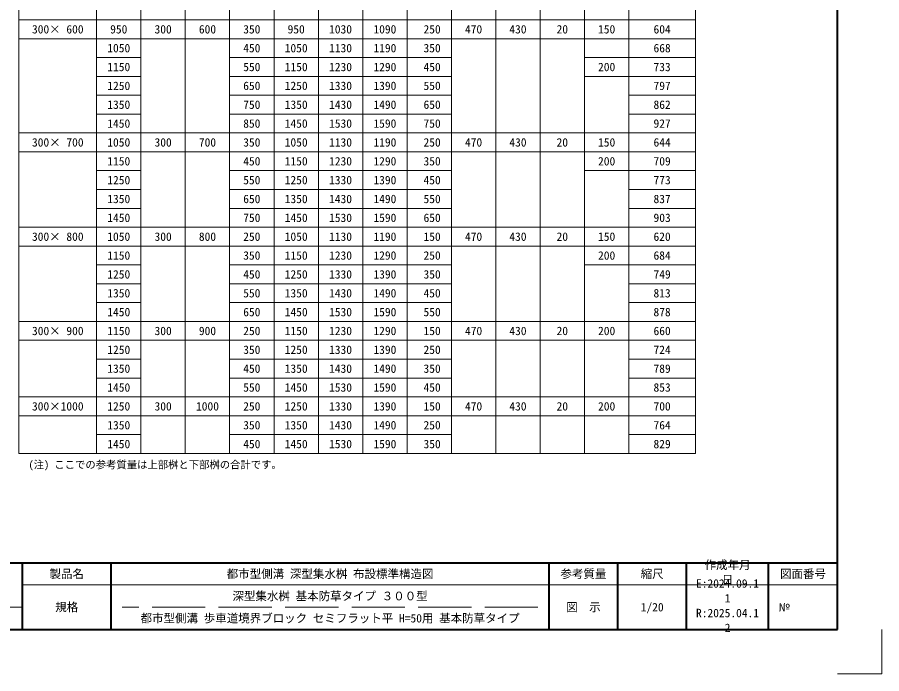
# Model space of a CAD drawing. Units: millimetres at full size; details may follow other scales. Extents: x 77586 to 117720, y -503 to 5664.
# Drawn here: x 113822 to 117720, y -503 to 2456 of the extents above; entities that cross this region are included whole.
import ezdxf
from ezdxf.enums import TextEntityAlignment as Align

# ---------------------------------------------------------------- set-up
doc = ezdxf.new("R2010")
doc.units = ezdxf.units.MM
doc.header["$LTSCALE"] = 40
doc.linetypes.add('CHAIN_DOUBLE_DASH', pattern=[23.5, 12, -1.5, 3.5, -1.5, 3.5, -1.5])
doc.linetypes.add('DASHED', pattern=[7.5, 6, -1.5])
for name, color, linetype, lineweight in [('Defpoints_3', 8, 'Continuous', 0), ('図枠', 7, 'Continuous', 5), ('寸法・材料表', 7, 'Continuous', 13), ('補助線', 8, 'CHAIN_DOUBLE_DASH', 5)]:
    doc.layers.add(name, color=color, linetype=linetype, lineweight=lineweight)
doc.styles.add('ＭＳ ゴシック', font='')
doc.styles.get('ＭＳ ゴシック').set_extended_font_data('MS Gothic')

msp = doc.modelspace()

# ---------------------------------------------------------------- linework, layer by layer
at = {"layer": 'Defpoints_3'}
for p, q in [((113829.75, 2359.86), (114179.75, 2359.86)), ((114379.75, 2359.86), (114779.75, 2359.86)), ((115779.75, 2359.86), (116579.75, 2359.86)), ((116379.75, 2189.86), (116579.75, 2189.86)), ((113829.75, 1849.86), (114179.75, 1849.86)), ((114379.75, 1849.86), (114779.75, 1849.86)), ((115779.75, 1849.86), (116379.75, 1849.86)), ((116379.75, 1764.86), (116579.75, 1764.86)), ((113829.75, 1424.86), (114179.75, 1424.86)), ((114379.75, 1424.86), (114779.75, 1424.86)), ((115779.75, 1424.86), (116379.75, 1424.86)), ((116379.75, 1339.86), (116579.75, 1339.86)), ((113829.75, 999.86), (114179.75, 999.86)), ((114379.75, 999.86), (114779.75, 999.86)), ((115779.75, 999.86), (116579.75, 999.86)), ((113829.75, 659.86), (114179.75, 659.86)), ((114379.75, 659.86), (114779.75, 659.86)), ((115779.75, 659.86), (116579.75, 659.86))]:
    msp.add_line(p, q, dxfattribs=at)
at = {"layer": 'Defpoints_3', "color": 7, "lineweight": 13}
for p in [(117720.08, -303.21), (117520.08, -503.21)]:
    msp.add_line(p, (117720.08, -503.21), dxfattribs=at)
at = {"layer": '図枠', "lineweight": 40}
for p, q in [((117520.08, -303.21), (117520.08, 5236.79)), ((109720.08, -3.21), (117520.08, -3.21)), ((113845.08, -303.21), (113845.08, -3.21)), ((114245.08, -303.21), (114245.08, -3.21)), ((116220.08, -303.21), (116220.08, -3.21)), ((116530.08, -303.21), (116530.08, -3.21)), ((116840.08, -303.21), (116840.08, -3.21)), ((117210.08, -303.21), (117210.08, -3.21)), ((109720.08, -303.21), (117520.08, -303.21))]:
    msp.add_line(p, q, dxfattribs=at)
at = {"layer": '図枠', "lineweight": 13}
msp.add_line((117520.08, -103.21), (113845.08, -103.21), dxfattribs=at)
at = {"layer": '図枠', "linetype": 'DASHED', "lineweight": 9}
msp.add_line((116170.08, -203.21), (114295.08, -203.21), dxfattribs=at)
at = {"layer": '寸法・材料表'}
for p, q in [((113829.75, 4654.86), (113829.75, 489.86)), ((114379.75, 4654.86), (114379.75, 489.86)), ((116579.75, 4654.86), (116579.75, 489.86)), ((116879.75, 4654.86), (116879.75, 489.86)), ((114179.75, 4569.86), (114179.75, 489.86)), ((114579.75, 4569.86), (114579.75, 489.86)), ((114779.75, 4569.86), (114779.75, 489.86)), ((114979.75, 4569.86), (114979.75, 489.86)), ((115179.75, 4569.86), (115179.75, 489.86)), ((115379.75, 4569.86), (115379.75, 489.86)), ((115579.75, 4569.86), (115579.75, 489.86)), ((115779.75, 4569.86), (115779.75, 489.86)), ((115979.75, 4569.86), (115979.75, 489.86)), ((116179.75, 4569.86), (116179.75, 489.86)), ((116379.75, 4569.86), (116379.75, 489.86)), ((113829.75, 2444.86), (116879.75, 2444.86)), ((114179.75, 2359.86), (114379.75, 2359.86)), ((114779.75, 2359.86), (115779.75, 2359.86)), ((116579.75, 2359.86), (116879.75, 2359.86)), ((114179.75, 2274.86), (114379.75, 2274.86)), ((114779.75, 2274.86), (115779.75, 2274.86)), ((116379.75, 2274.86), (116879.75, 2274.86)), ((114179.75, 2189.86), (114379.75, 2189.86)), ((114779.75, 2189.86), (115779.75, 2189.86)), ((116579.75, 2189.86), (116879.75, 2189.86)), ((114179.75, 2104.86), (114379.75, 2104.86)), ((114779.75, 2104.86), (115779.75, 2104.86)), ((116579.75, 2104.86), (116879.75, 2104.86)), ((114179.75, 2019.86), (114379.75, 2019.86)), ((114779.75, 2019.86), (115779.75, 2019.86)), ((116579.75, 2019.86), (116879.75, 2019.86)), ((113829.75, 1934.86), (116879.75, 1934.86)), ((114179.75, 1849.86), (114379.75, 1849.86)), ((114779.75, 1849.86), (115779.75, 1849.86)), ((116379.75, 1849.86), (116879.75, 1849.86)), ((114179.75, 1764.86), (114379.75, 1764.86)), ((114779.75, 1764.86), (115779.75, 1764.86)), ((116579.75, 1764.86), (116879.75, 1764.86)), ((114179.75, 1679.86), (114379.75, 1679.86)), ((114779.75, 1679.86), (115779.75, 1679.86)), ((116579.75, 1679.86), (116879.75, 1679.86)), ((114179.75, 1594.86), (114379.75, 1594.86)), ((114779.75, 1594.86), (115779.75, 1594.86)), ((116579.75, 1594.86), (116879.75, 1594.86)), ((113829.75, 1509.86), (116879.75, 1509.86)), ((114179.75, 1424.86), (114379.75, 1424.86)), ((114779.75, 1424.86), (115779.75, 1424.86)), ((116379.75, 1424.86), (116879.75, 1424.86)), ((114179.75, 1339.86), (114379.75, 1339.86)), ((114779.75, 1339.86), (115779.75, 1339.86)), ((116579.75, 1339.86), (116879.75, 1339.86)), ((114179.75, 1254.86), (114379.75, 1254.86)), ((114779.75, 1254.86), (115779.75, 1254.86)), ((116579.75, 1254.86), (116879.75, 1254.86)), ((114179.75, 1169.86), (114379.75, 1169.86)), ((114779.75, 1169.86), (115779.75, 1169.86)), ((116579.75, 1169.86), (116879.75, 1169.86)), ((113829.75, 1084.86), (116879.75, 1084.86)), ((114179.75, 999.86), (114379.75, 999.86)), ((114779.75, 999.86), (115779.75, 999.86)), ((116579.75, 999.86), (116879.75, 999.86)), ((114179.75, 914.86), (114379.75, 914.86)), ((114779.75, 914.86), (115779.75, 914.86)), ((116579.75, 914.86), (116879.75, 914.86)), ((114179.75, 829.86), (114379.75, 829.86)), ((114779.75, 829.86), (115779.75, 829.86)), ((116579.75, 829.86), (116879.75, 829.86)), ((113829.75, 744.86), (116879.75, 744.86)), ((114179.75, 659.86), (114379.75, 659.86)), ((114779.75, 659.86), (115779.75, 659.86)), ((116579.75, 659.86), (116879.75, 659.86)), ((114179.75, 574.86), (114379.75, 574.86)), ((114779.75, 574.86), (115779.75, 574.86)), ((116579.75, 574.86), (116879.75, 574.86)), ((113829.75, 489.86), (116879.75, 489.86))]:
    msp.add_line(p, q, dxfattribs=at)
at = {"layer": '補助線', "linetype": 'Continuous', "lineweight": 13}
msp.add_line((112845.08, -203.21), (113845.08, -203.21), dxfattribs=at)

# ---------------------------------------------------------------- texts
at = {"layer": '図枠', "style": 'ＭＳ ゴシック'}
for s, p in [('作成年月', (116921.48, 6.02)), ('E:2024.09.1', (116882.63, -77.31)), ('日', (116999.18, -60.64)), ('1', (117012.13, -143.98)), ('R:2025.04.1', (116882.63, -210.64)), ('2', (117012.13, -277.31))]:
    msp.add_text(s, height=37.98, dxfattribs=at).set_placement(p, align=Align.TOP_LEFT)
for s, p in [('製品名', (114045.08, -53.21)), ('都市型側溝 深型集水桝 布設標準構造図', (115232.58, -53.21)), ('参考質量', (116375.08, -53.21)), ('縮尺', (116685.08, -53.21)), ('図面番号', (117365.08, -53.21)), ('深型集水桝 基本防草タイプ ３００型', (115232.58, -153.21)), ('規格', (114045.08, -203.21)), ('図\u3000示', (116375.08, -203.21)), ('1/20', (116685.08, -203.21)), ('都市型側溝 歩車道境界ブロック セミフラット平 H=50用 基本防草タイプ', (115232.58, -253.21))]:
    msp.add_text(s, height=37.98, dxfattribs=at).set_placement(p, align=Align.MIDDLE_CENTER)
msp.add_text('№', height=37.98, dxfattribs=at).set_placement((117254.43, -203.21), align=Align.MIDDLE_LEFT)
at = {"layer": '寸法・材料表', "style": 'ＭＳ ゴシック'}
for s, p in [('300× 600', (114004.75, 2402.36)), ('950', (114279.75, 2402.36)), ('300', (114479.75, 2402.36)), ('600', (114679.75, 2402.36)), ('350', (114879.75, 2402.36)), ('950', (115079.75, 2402.36)), ('1030', (115279.75, 2402.36)), ('1090', (115479.75, 2402.36)), (' 250', (115679.75, 2402.36)), ('470', (115879.75, 2402.36)), ('430', (116079.75, 2402.36)), ('20', (116279.75, 2402.36)), ('150', (116479.75, 2402.36)), ('604', (116729.75, 2402.36)), ('1050', (114279.75, 2317.36)), ('450', (114879.75, 2317.36)), ('1050', (115079.75, 2317.36)), ('1130', (115279.75, 2317.36)), ('1190', (115479.75, 2317.36)), (' 350', (115679.75, 2317.36)), ('668', (116729.75, 2317.36)), ('1150', (114279.75, 2232.36)), ('550', (114879.75, 2232.36)), ('1150', (115079.75, 2232.36)), ('1230', (115279.75, 2232.36)), ('1290', (115479.75, 2232.36)), (' 450', (115679.75, 2232.36)), ('200', (116479.75, 2232.36)), ('733', (116729.75, 2232.36)), ('1250', (114279.75, 2147.36)), ('650', (114879.75, 2147.36)), ('1250', (115079.75, 2147.36)), ('1330', (115279.75, 2147.36)), ('1390', (115479.75, 2147.36)), (' 550', (115679.75, 2147.36)), ('797', (116729.75, 2147.36)), ('1350', (114279.75, 2062.36)), ('750', (114879.75, 2062.36)), ('1350', (115079.75, 2062.36)), ('1430', (115279.75, 2062.36)), ('1490', (115479.75, 2062.36)), (' 650', (115679.75, 2062.36)), ('862', (116729.75, 2062.36)), ('1450', (114279.75, 1977.36)), ('850', (114879.75, 1977.36)), ('1450', (115079.75, 1977.36)), ('1530', (115279.75, 1977.36)), ('1590', (115479.75, 1977.36)), (' 750', (115679.75, 1977.36)), ('927', (116729.75, 1977.36)), ('300× 700', (114004.75, 1892.36)), ('1050', (114279.75, 1892.36)), ('300', (114479.75, 1892.36)), ('700', (114679.75, 1892.36)), ('350', (114879.75, 1892.36)), ('1050', (115079.75, 1892.36)), ('1130', (115279.75, 1892.36)), ('1190', (115479.75, 1892.36)), (' 250', (115679.75, 1892.36)), ('470', (115879.75, 1892.36)), ('430', (116079.75, 1892.36)), ('20', (116279.75, 1892.36)), ('150', (116479.75, 1892.36)), ('644', (116729.75, 1892.36)), ('1150', (114279.75, 1807.36)), ('450', (114879.75, 1807.36)), ('1150', (115079.75, 1807.36)), ('1230', (115279.75, 1807.36)), ('1290', (115479.75, 1807.36)), (' 350', (115679.75, 1807.36)), ('200', (116479.75, 1807.36)), ('709', (116729.75, 1807.36)), ('1250', (114279.75, 1722.36)), ('550', (114879.75, 1722.36)), ('1250', (115079.75, 1722.36)), ('1330', (115279.75, 1722.36)), ('1390', (115479.75, 1722.36)), (' 450', (115679.75, 1722.36)), ('773', (116729.75, 1722.36)), ('1350', (114279.75, 1637.36)), ('650', (114879.75, 1637.36)), ('1350', (115079.75, 1637.36)), ('1430', (115279.75, 1637.36)), ('1490', (115479.75, 1637.36)), (' 550', (115679.75, 1637.36)), ('837', (116729.75, 1637.36)), ('1450', (114279.75, 1552.36)), ('750', (114879.75, 1552.36)), ('1450', (115079.75, 1552.36)), ('1530', (115279.75, 1552.36)), ('1590', (115479.75, 1552.36)), (' 650', (115679.75, 1552.36)), ('903', (116729.75, 1552.36)), ('300× 800', (114004.75, 1467.36)), ('1050', (114279.75, 1467.36)), ('300', (114479.75, 1467.36)), ('800', (114679.75, 1467.36)), ('250', (114879.75, 1467.36)), ('1050', (115079.75, 1467.36)), ('1130', (115279.75, 1467.36)), ('1190', (115479.75, 1467.36)), (' 150', (115679.75, 1467.36)), ('470', (115879.75, 1467.36)), ('430', (116079.75, 1467.36)), ('20', (116279.75, 1467.36)), ('150', (116479.75, 1467.36)), ('620', (116729.75, 1467.36)), ('1150', (114279.75, 1382.36)), ('350', (114879.75, 1382.36)), ('1150', (115079.75, 1382.36)), ('1230', (115279.75, 1382.36)), ('1290', (115479.75, 1382.36)), (' 250', (115679.75, 1382.36)), ('200', (116479.75, 1382.36)), ('684', (116729.75, 1382.36)), ('1250', (114279.75, 1297.36)), ('450', (114879.75, 1297.36)), ('1250', (115079.75, 1297.36)), ('1330', (115279.75, 1297.36)), ('1390', (115479.75, 1297.36)), (' 350', (115679.75, 1297.36)), ('749', (116729.75, 1297.36)), ('1350', (114279.75, 1212.36)), ('550', (114879.75, 1212.36)), ('1350', (115079.75, 1212.36)), ('1430', (115279.75, 1212.36)), ('1490', (115479.75, 1212.36)), (' 450', (115679.75, 1212.36)), ('813', (116729.75, 1212.36)), ('1450', (114279.75, 1127.36)), ('650', (114879.75, 1127.36)), ('1450', (115079.75, 1127.36)), ('1530', (115279.75, 1127.36)), ('1590', (115479.75, 1127.36)), (' 550', (115679.75, 1127.36)), ('878', (116729.75, 1127.36)), ('300× 900', (114004.75, 1042.36)), ('1150', (114279.75, 1042.36)), ('300', (114479.75, 1042.36)), ('900', (114679.75, 1042.36)), ('250', (114879.75, 1042.36)), ('1150', (115079.75, 1042.36)), ('1230', (115279.75, 1042.36)), ('1290', (115479.75, 1042.36)), (' 150', (115679.75, 1042.36)), ('470', (115879.75, 1042.36)), ('430', (116079.75, 1042.36)), ('20', (116279.75, 1042.36)), ('200', (116479.75, 1042.36)), ('660', (116729.75, 1042.36)), ('1250', (114279.75, 957.36)), ('350', (114879.75, 957.36)), ('1250', (115079.75, 957.36)), ('1330', (115279.75, 957.36)), ('1390', (115479.75, 957.36)), (' 250', (115679.75, 957.36)), ('724', (116729.75, 957.36)), ('1350', (114279.75, 872.36)), ('450', (114879.75, 872.36)), ('1350', (115079.75, 872.36)), ('1430', (115279.75, 872.36)), ('1490', (115479.75, 872.36)), (' 350', (115679.75, 872.36)), ('789', (116729.75, 872.36)), ('1450', (114279.75, 787.36)), ('550', (114879.75, 787.36)), ('1450', (115079.75, 787.36)), ('1530', (115279.75, 787.36)), ('1590', (115479.75, 787.36)), (' 450', (115679.75, 787.36)), ('853', (116729.75, 787.36)), ('300×1000', (114004.75, 702.36)), ('1250', (114279.75, 702.36)), ('300', (114479.75, 702.36)), ('1000', (114679.75, 702.36)), ('250', (114879.75, 702.36)), ('1250', (115079.75, 702.36)), ('1330', (115279.75, 702.36)), ('1390', (115479.75, 702.36)), (' 150', (115679.75, 702.36)), ('470', (115879.75, 702.36)), ('430', (116079.75, 702.36)), ('20', (116279.75, 702.36)), ('200', (116479.75, 702.36)), ('700', (116729.75, 702.36)), ('1350', (114279.75, 617.36)), ('350', (114879.75, 617.36)), ('1350', (115079.75, 617.36)), ('1430', (115279.75, 617.36)), ('1490', (115479.75, 617.36)), (' 250', (115679.75, 617.36)), ('764', (116729.75, 617.36)), ('1450', (114279.75, 532.36)), ('450', (114879.75, 532.36)), ('1450', (115079.75, 532.36)), ('1530', (115279.75, 532.36)), ('1590', (115479.75, 532.36)), (' 350', (115679.75, 532.36)), ('829', (116729.75, 532.36))]:
    msp.add_text(s, height=37.98, dxfattribs=at).set_placement(p, align=Align.MIDDLE_CENTER)
msp.add_text('(注) ここでの参考質量は上部桝と下部桝の合計です。', height=34.18, dxfattribs=at).set_placement((113872.85, 411.92), align=Align.BOTTOM_LEFT)

doc.saveas('drawing.dxf')
